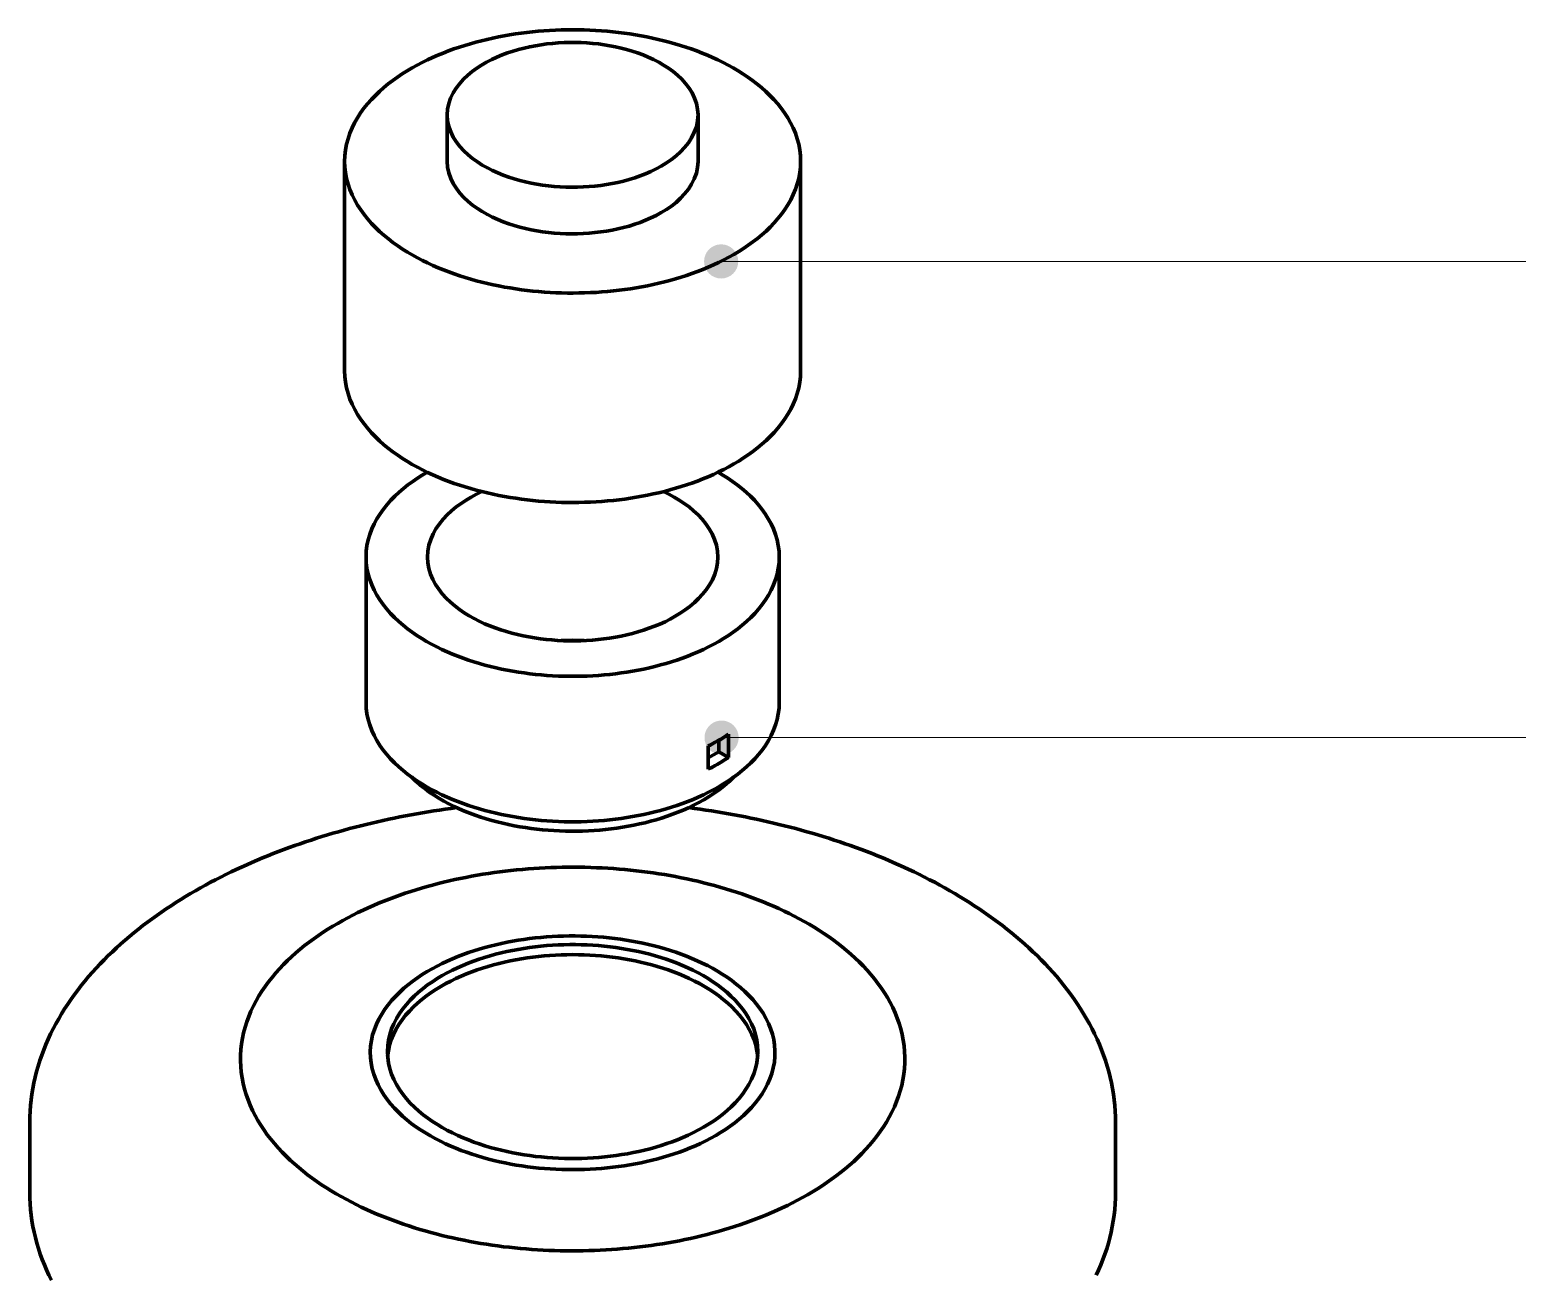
# Model space of a CAD drawing. Header units: millimetres. Extents: x 0 to 420, y 0 to 297.
# Drawn here: x 117.1 to 169.3, y 191.4 to 235.1 of the extents above; entities that cross this region are included whole.
import ezdxf

# ---------------------------------------------------------------- set-up
doc = ezdxf.new("R2010")
doc.units = ezdxf.units.MM
doc.layers.add('01-VISIBLE', color=7, linetype='CONTINUOUS', lineweight=70)
doc.layers.add('08-FINA', color=5, linetype='CONTINUOUS', lineweight=18)

msp = doc.modelspace()

# ---------------------------------------------------------------- hatches: boundary and pattern name
at = {"layer": '08-FINA'}
h = msp.add_hatch(color=7, dxfattribs=at)
h.dxf.hatch_style = 1
edge = h.paths.add_edge_path()
edge.add_arc((141.369, 226.952), 0.6, 0, 360)
h = msp.add_hatch(color=7, dxfattribs=at)
h.dxf.hatch_style = 1
edge = h.paths.add_edge_path()
edge.add_arc((141.384, 210.244), 0.6, 0, 360)

# ---------------------------------------------------------------- linework, layer by layer
at = {"layer": '01-VISIBLE'}
for p, q in [((131.757, 232.094), (131.757, 230.461)), ((140.557, 232.094), (140.557, 230.461)), ((128.157, 230.461), (128.157, 223.112)), ((144.157, 230.461), (144.157, 223.112)), ((128.907, 211.477), (128.907, 216.58)), ((143.407, 211.477), (143.407, 216.58)), ((141.625, 209.545), (141.625, 210.362)), ((140.918, 209.137), (140.918, 209.953)), ((141.284, 209.742), (141.284, 210.151)), ((140.918, 209.531), (141.284, 209.742)), ((141.284, 209.742), (141.625, 209.545)), ((117.107, 194.286), (117.107, 196.736)), ((155.207, 194.286), (155.207, 196.736))]:
    msp.add_line(p, q, dxfattribs=at)
for points in [[(144.157, 230.461), (144.15, 230.662), (144.127, 230.863), (144.089, 231.061), (144.038, 231.256), (143.973, 231.447), (143.895, 231.633), (143.806, 231.814), (143.706, 231.99), (143.597, 232.159), (143.478, 232.323), (143.352, 232.48), (143.219, 232.631), (143.079, 232.777), (142.933, 232.916), (142.782, 233.05), (142.626, 233.178), (142.466, 233.301), (142.302, 233.419), (142.134, 233.531), (141.964, 233.638), (141.79, 233.741), (141.613, 233.839), (141.434, 233.932), (141.253, 234.021), (141.07, 234.106), (140.885, 234.187), (140.699, 234.263), (140.51, 234.336), (140.321, 234.405), (140.13, 234.47), (139.938, 234.531), (139.744, 234.589), (139.55, 234.644), (139.355, 234.695), (139.159, 234.742), (138.962, 234.787), (138.764, 234.828), (138.566, 234.865), (138.367, 234.9), (138.168, 234.931), (137.968, 234.96), (137.768, 234.985), (137.567, 235.007), (137.366, 235.027), (137.165, 235.043), (136.964, 235.056), (136.762, 235.066), (136.561, 235.074), (136.359, 235.078), (136.157, 235.08), (135.955, 235.078), (135.754, 235.074), (135.552, 235.066), (135.351, 235.056), (135.149, 235.043), (134.948, 235.027), (134.747, 235.007), (134.547, 234.985), (134.346, 234.96), (134.147, 234.931), (133.947, 234.9), (133.749, 234.865), (133.55, 234.828), (133.353, 234.787), (133.156, 234.742), (132.96, 234.695), (132.765, 234.644), (132.57, 234.589), (132.377, 234.531), (132.185, 234.47), (131.994, 234.405), (131.804, 234.336), (131.616, 234.263), (131.429, 234.187), (131.244, 234.106), (131.061, 234.021), (130.88, 233.932), (130.701, 233.839), (130.525, 233.741), (130.351, 233.638), (130.18, 233.531), (130.013, 233.419), (129.848, 233.301), (129.688, 233.178), (129.532, 233.05), (129.381, 232.916), (129.236, 232.777), (129.096, 232.631), (128.962, 232.48), (128.836, 232.323), (128.718, 232.159), (128.608, 231.99), (128.508, 231.814), (128.419, 231.633), (128.342, 231.447), (128.277, 231.256), (128.225, 231.061), (128.188, 230.863), (128.165, 230.662), (128.157, 230.461)], [(140.557, 232.094), (140.543, 232.295), (140.503, 232.493), (140.437, 232.683), (140.35, 232.865), (140.243, 233.036), (140.121, 233.197), (139.985, 233.346), (139.839, 233.485), (139.683, 233.613), (139.52, 233.732), (139.351, 233.841), (139.176, 233.942), (138.996, 234.035), (138.813, 234.119), (138.627, 234.196), (138.438, 234.266), (138.246, 234.33), (138.052, 234.386), (137.857, 234.437), (137.66, 234.481), (137.462, 234.52), (137.263, 234.553), (137.063, 234.58), (136.862, 234.601), (136.661, 234.617), (136.46, 234.628), (136.258, 234.634), (136.056, 234.634), (135.855, 234.628), (135.653, 234.617), (135.452, 234.601), (135.251, 234.58), (135.051, 234.553), (134.852, 234.52), (134.654, 234.481), (134.457, 234.437), (134.262, 234.386), (134.068, 234.33), (133.877, 234.266), (133.688, 234.196), (133.501, 234.119), (133.318, 234.035), (133.139, 233.942), (132.964, 233.841), (132.794, 233.732), (132.631, 233.613), (132.475, 233.485), (132.329, 233.346), (132.194, 233.197), (132.071, 233.036), (131.965, 232.865), (131.877, 232.683), (131.812, 232.493), (131.771, 232.295), (131.757, 232.094)], [(131.757, 232.094), (131.771, 231.89), (131.813, 231.69), (131.88, 231.498), (131.97, 231.314), (132.078, 231.141), (132.203, 230.98), (132.341, 230.829), (132.49, 230.69), (132.649, 230.561), (132.815, 230.442), (132.987, 230.332), (133.165, 230.232), (133.347, 230.139), (133.533, 230.055), (133.722, 229.978), (133.914, 229.908), (134.109, 229.846), (134.305, 229.79), (134.503, 229.74), (134.703, 229.696), (134.903, 229.659), (135.105, 229.627), (135.308, 229.601), (135.511, 229.581), (135.715, 229.566), (135.919, 229.557), (136.123, 229.554), (136.327, 229.555), (136.531, 229.563), (136.735, 229.576), (136.939, 229.594), (137.142, 229.618), (137.344, 229.648), (137.545, 229.683), (137.745, 229.725), (137.943, 229.772), (138.14, 229.826), (138.335, 229.887), (138.528, 229.954), (138.719, 230.028), (138.906, 230.11), (139.089, 230.2), (139.269, 230.298)], [(139.269, 230.298), (139.448, 230.408), (139.621, 230.527), (139.786, 230.657), (139.942, 230.799), (140.087, 230.951), (140.218, 231.116), (140.333, 231.293), (140.427, 231.481), (140.498, 231.679), (140.542, 231.884), (140.557, 232.094)], [(128.157, 230.461), (128.165, 230.259), (128.188, 230.058), (128.225, 229.86), (128.277, 229.664), (128.342, 229.473), (128.42, 229.286), (128.51, 229.105), (128.61, 228.93), (128.72, 228.76), (128.838, 228.596), (128.965, 228.439), (129.099, 228.287), (129.239, 228.142), (129.385, 228.002), (129.537, 227.868), (129.693, 227.74), (129.853, 227.617), (130.018, 227.5), (130.186, 227.387), (130.357, 227.28), (130.531, 227.177), (130.708, 227.079), (130.887, 226.986), (131.069, 226.897), (131.252, 226.812), (131.438, 226.731), (131.625, 226.655), (131.813, 226.582), (132.003, 226.513), (132.195, 226.448), (132.387, 226.387), (132.581, 226.329), (132.776, 226.275), (132.971, 226.224), (133.168, 226.177), (133.365, 226.133), (133.563, 226.092), (133.762, 226.054), (133.961, 226.02), (134.161, 225.988), (134.361, 225.96), (134.561, 225.935), (134.762, 225.913), (134.964, 225.894), (135.165, 225.878), (135.367, 225.865), (135.569, 225.855), (135.771, 225.847), (135.973, 225.843), (136.175, 225.842), (136.377, 225.844), (136.579, 225.849), (136.781, 225.856), (136.983, 225.867), (137.185, 225.88), (137.386, 225.897), (137.587, 225.916), (137.788, 225.939), (137.989, 225.965), (138.189, 225.994), (138.389, 226.025), (138.588, 226.06), (138.786, 226.099), (138.984, 226.14), (139.181, 226.185), (139.377, 226.233), (139.573, 226.284), (139.767, 226.339), (139.961, 226.398), (140.153, 226.46), (140.345, 226.525), (140.534, 226.595), (140.723, 226.668), (140.91, 226.745), (141.095, 226.827), (141.278, 226.912), (141.459, 227.002), (141.638, 227.096), (141.814, 227.195)], [(131.757, 230.461), (131.771, 230.257), (131.813, 230.057), (131.88, 229.865), (131.97, 229.681), (132.078, 229.508), (132.203, 229.347), (132.341, 229.196), (132.49, 229.057), (132.649, 228.928), (132.815, 228.809), (132.987, 228.699), (133.165, 228.599), (133.347, 228.506), (133.533, 228.422), (133.722, 228.345), (133.914, 228.275), (134.109, 228.213), (134.305, 228.157), (134.503, 228.107), (134.703, 228.063), (134.903, 228.026), (135.105, 227.994), (135.308, 227.968), (135.511, 227.948), (135.715, 227.933), (135.919, 227.924), (136.123, 227.921), (136.327, 227.922), (136.531, 227.93), (136.735, 227.943), (136.939, 227.961), (137.142, 227.985), (137.344, 228.015), (137.545, 228.05), (137.745, 228.092), (137.943, 228.139), (138.14, 228.193), (138.335, 228.254), (138.528, 228.321), (138.719, 228.395), (138.906, 228.477), (139.089, 228.567), (139.269, 228.665)], [(139.269, 228.665), (139.448, 228.775), (139.621, 228.894), (139.786, 229.024), (139.942, 229.166), (140.087, 229.318), (140.218, 229.483), (140.333, 229.66), (140.427, 229.848), (140.498, 230.046), (140.542, 230.251), (140.557, 230.461)], [(141.814, 227.195), (141.986, 227.297), (142.156, 227.405), (142.322, 227.517), (142.484, 227.634), (142.643, 227.757), (142.797, 227.885), (142.947, 228.018), (143.091, 228.157), (143.23, 228.302), (143.362, 228.453), (143.487, 228.61), (143.604, 228.772), (143.712, 228.941), (143.81, 229.116), (143.898, 229.296), (143.975, 229.481), (144.039, 229.671), (144.09, 229.865), (144.127, 230.061), (144.15, 230.261), (144.157, 230.461)], [(128.157, 223.112), (128.165, 222.91), (128.188, 222.71), (128.225, 222.511), (128.277, 222.316), (128.342, 222.124), (128.42, 221.938), (128.51, 221.757), (128.61, 221.581), (128.72, 221.411), (128.838, 221.248), (128.965, 221.09), (129.099, 220.939), (129.239, 220.793), (129.385, 220.654), (129.537, 220.52), (129.693, 220.391), (129.853, 220.269), (130.018, 220.151), (130.186, 220.039), (130.357, 219.931), (130.531, 219.829), (130.708, 219.731), (130.887, 219.637), (131.069, 219.548), (131.252, 219.464), (131.438, 219.383), (131.625, 219.306), (131.813, 219.234), (132.003, 219.165), (132.195, 219.1), (132.387, 219.039), (132.581, 218.981), (132.776, 218.926), (132.971, 218.876), (133.168, 218.828), (133.365, 218.784), (133.563, 218.743), (133.762, 218.706), (133.961, 218.671), (134.161, 218.64), (134.361, 218.612), (134.561, 218.586), (134.762, 218.564), (134.964, 218.545), (135.165, 218.529), (135.367, 218.516), (135.569, 218.506), (135.771, 218.499), (135.973, 218.495), (136.175, 218.494), (136.377, 218.495), (136.579, 218.5), (136.781, 218.508), (136.983, 218.518), (137.185, 218.532), (137.386, 218.548), (137.587, 218.568), (137.788, 218.591), (137.989, 218.616), (138.189, 218.645), (138.389, 218.677), (138.588, 218.712), (138.786, 218.75), (138.984, 218.792), (139.181, 218.836), (139.377, 218.884), (139.573, 218.936), (139.767, 218.991), (139.961, 219.049), (140.153, 219.111), (140.345, 219.177), (140.534, 219.246), (140.723, 219.32), (140.91, 219.397), (141.095, 219.478), (141.278, 219.564), (141.459, 219.653), (141.638, 219.748), (141.814, 219.846)], [(141.814, 219.846), (141.986, 219.949), (142.156, 220.056), (142.322, 220.169), (142.484, 220.286), (142.643, 220.408), (142.797, 220.536), (142.947, 220.67), (143.091, 220.809), (143.23, 220.954), (143.362, 221.104), (143.487, 221.261), (143.604, 221.424), (143.712, 221.593), (143.81, 221.767), (143.898, 221.947), (143.975, 222.132), (144.039, 222.322), (144.09, 222.516), (144.127, 222.713), (144.15, 222.912), (144.157, 223.112)], [(131.056, 219.555), (130.882, 219.452), (130.711, 219.343), (130.544, 219.229), (130.38, 219.11), (130.222, 218.984), (130.068, 218.853), (129.92, 218.715), (129.779, 218.57), (129.644, 218.419), (129.517, 218.261), (129.4, 218.097), (129.292, 217.926), (129.195, 217.748), (129.11, 217.565), (129.039, 217.375), (128.982, 217.181), (128.941, 216.983), (128.916, 216.783), (128.907, 216.58)], [(143.407, 216.58), (143.399, 216.783), (143.374, 216.983), (143.332, 217.181), (143.275, 217.375), (143.204, 217.565), (143.119, 217.748), (143.023, 217.926), (142.915, 218.097), (142.797, 218.261), (142.67, 218.419), (142.536, 218.57), (142.394, 218.715), (142.246, 218.853), (142.093, 218.984), (141.934, 219.11), (141.771, 219.229), (141.604, 219.343), (141.433, 219.452), (141.259, 219.555)], [(132.972, 218.876), (132.783, 218.784), (132.598, 218.684), (132.417, 218.577), (132.242, 218.462), (132.073, 218.338), (131.91, 218.205), (131.757, 218.062), (131.613, 217.909), (131.48, 217.746), (131.362, 217.573), (131.26, 217.389), (131.176, 217.197), (131.114, 216.996), (131.076, 216.79), (131.063, 216.58)], [(141.251, 216.58), (141.238, 216.79), (141.2, 216.996), (141.138, 217.197), (141.055, 217.389), (140.953, 217.573), (140.834, 217.746), (140.702, 217.909), (140.558, 218.062), (140.404, 218.205), (140.242, 218.338), (140.072, 218.462), (139.897, 218.577), (139.716, 218.684), (139.531, 218.784), (139.343, 218.876)], [(128.907, 216.58), (128.916, 216.38), (128.94, 216.18), (128.981, 215.984), (129.037, 215.791), (129.108, 215.602), (129.192, 215.42), (129.287, 215.243), (129.394, 215.073), (129.51, 214.909), (129.636, 214.752), (129.769, 214.601), (129.909, 214.457), (130.056, 214.32), (130.208, 214.188), (130.365, 214.063), (130.527, 213.944), (130.692, 213.83), (130.862, 213.722), (131.034, 213.619), (131.21, 213.521), (131.388, 213.428), (131.569, 213.34), (131.752, 213.256), (131.936, 213.177), (132.123, 213.103), (132.311, 213.032), (132.501, 212.966), (132.692, 212.904), (132.885, 212.845), (133.078, 212.791), (133.273, 212.74), (133.468, 212.693), (133.664, 212.65), (133.861, 212.61), (134.059, 212.574), (134.257, 212.541), (134.456, 212.512), (134.655, 212.485), (134.855, 212.463), (135.055, 212.443), (135.256, 212.427), (135.456, 212.414), (135.657, 212.405), (135.858, 212.398), (136.059, 212.395), (136.26, 212.395), (136.461, 212.398), (136.662, 212.405), (136.862, 212.415), (137.063, 212.427), (137.263, 212.444), (137.463, 212.463), (137.663, 212.486), (137.862, 212.512), (138.061, 212.542), (138.26, 212.575), (138.457, 212.611), (138.654, 212.651), (138.851, 212.694), (139.046, 212.741), (139.24, 212.792), (139.434, 212.847), (139.626, 212.905), (139.817, 212.967), (140.007, 213.034), (140.195, 213.104), (140.382, 213.179), (140.567, 213.258), (140.749, 213.341), (140.93, 213.43), (141.108, 213.523), (141.284, 213.621)], [(131.063, 216.58), (131.075, 216.378), (131.111, 216.177), (131.17, 215.983), (131.248, 215.795), (131.345, 215.616), (131.457, 215.447), (131.582, 215.287), (131.719, 215.137), (131.866, 214.996), (132.021, 214.864), (132.183, 214.741), (132.351, 214.626), (132.524, 214.519), (132.701, 214.42), (132.882, 214.328), (133.067, 214.242), (133.254, 214.164), (133.444, 214.091), (133.637, 214.025), (133.831, 213.964), (134.027, 213.909), (134.224, 213.86), (134.422, 213.815), (134.622, 213.776), (134.822, 213.742), (135.024, 213.713), (135.226, 213.689), (135.428, 213.67), (135.631, 213.655), (135.834, 213.645), (136.037, 213.64), (136.241, 213.64), (136.444, 213.644), (136.647, 213.653), (136.85, 213.667), (137.053, 213.685), (137.255, 213.708), (137.456, 213.737), (137.657, 213.77), (137.856, 213.808), (138.055, 213.851), (138.253, 213.9), (138.449, 213.954), (138.643, 214.013), (138.836, 214.079), (139.026, 214.15), (139.214, 214.228), (139.399, 214.312), (139.581, 214.403), (139.759, 214.501)], [(139.759, 214.501), (139.935, 214.608), (140.107, 214.723), (140.272, 214.846), (140.43, 214.979), (140.579, 215.121), (140.719, 215.272), (140.848, 215.433), (140.962, 215.604), (141.061, 215.785), (141.142, 215.975), (141.202, 216.172), (141.239, 216.375), (141.251, 216.58)], [(141.284, 213.621), (141.456, 213.724), (141.625, 213.832), (141.791, 213.946), (141.952, 214.065), (142.109, 214.19), (142.261, 214.322), (142.407, 214.459), (142.547, 214.603), (142.68, 214.753), (142.805, 214.91), (142.921, 215.074), (143.028, 215.244), (143.123, 215.421), (143.207, 215.603), (143.277, 215.791), (143.333, 215.984), (143.374, 216.181), (143.399, 216.38), (143.407, 216.58)], [(136.56, 213.649), (136.425, 213.654), (136.291, 213.657), (136.157, 213.658), (136.023, 213.657), (135.889, 213.654), (135.755, 213.649)], [(128.907, 211.477), (128.916, 211.277), (128.94, 211.077), (128.981, 210.88), (129.037, 210.687), (129.108, 210.499), (129.192, 210.317), (129.287, 210.14), (129.394, 209.969), (129.51, 209.806), (129.636, 209.649), (129.769, 209.498), (129.909, 209.354), (130.056, 209.217), (130.208, 209.085), (130.365, 208.96), (130.527, 208.84), (130.692, 208.727), (130.862, 208.618), (131.034, 208.515), (131.21, 208.418), (131.388, 208.325), (131.569, 208.237), (131.752, 208.153), (131.936, 208.074), (132.123, 207.999), (132.311, 207.929), (132.501, 207.863), (132.692, 207.801), (132.885, 207.742), (133.078, 207.688), (133.273, 207.637), (133.468, 207.59), (133.664, 207.547), (133.861, 207.507), (134.059, 207.471), (134.257, 207.438), (134.456, 207.408), (134.655, 207.382), (134.855, 207.36), (135.055, 207.34), (135.256, 207.324), (135.456, 207.311), (135.657, 207.302), (135.858, 207.295), (136.059, 207.292), (136.26, 207.292), (136.461, 207.295), (136.662, 207.302), (136.862, 207.311), (137.063, 207.324), (137.263, 207.341), (137.463, 207.36), (137.663, 207.383), (137.862, 207.409), (138.061, 207.438), (138.26, 207.471), (138.457, 207.508), (138.654, 207.548), (138.851, 207.591), (139.046, 207.638), (139.24, 207.689), (139.434, 207.743), (139.626, 207.802), (139.817, 207.864), (140.007, 207.93), (140.195, 208.001), (140.382, 208.076), (140.567, 208.155), (140.749, 208.238), (140.93, 208.327), (141.108, 208.42), (141.284, 208.518)], [(141.284, 208.518), (141.456, 208.621), (141.625, 208.729), (141.791, 208.843), (141.952, 208.962), (142.109, 209.087), (142.261, 209.218), (142.407, 209.356), (142.547, 209.5), (142.68, 209.65), (142.805, 209.807), (142.921, 209.971), (143.028, 210.141), (143.123, 210.318), (143.207, 210.5), (143.277, 210.688), (143.333, 210.881), (143.374, 211.078), (143.399, 211.277), (143.407, 211.477)], [(141.284, 210.151), (141.342, 210.184), (141.399, 210.219), (141.456, 210.253), (141.513, 210.289), (141.569, 210.325), (141.625, 210.362)], [(140.918, 209.953), (140.98, 209.985), (141.041, 210.017), (141.102, 210.049), (141.163, 210.082), (141.224, 210.116), (141.284, 210.151)], [(140.918, 209.137), (140.98, 209.168), (141.041, 209.2), (141.102, 209.233), (141.163, 209.266), (141.224, 209.3), (141.284, 209.334)], [(141.284, 209.334), (141.342, 209.368), (141.399, 209.402), (141.456, 209.437), (141.513, 209.472), (141.569, 209.509), (141.625, 209.545)], [(130.511, 208.851), (130.657, 208.712), (130.808, 208.58), (130.966, 208.454), (131.128, 208.335), (131.295, 208.222), (131.466, 208.115), (131.64, 208.014), (131.818, 207.919), (131.998, 207.829), (132.181, 207.745), (132.366, 207.665), (132.553, 207.59), (132.742, 207.52), (132.932, 207.455), (133.124, 207.394), (133.318, 207.338), (133.512, 207.286), (133.708, 207.238), (133.904, 207.194), (134.102, 207.154), (134.3, 207.117), (134.499, 207.085), (134.698, 207.057), (134.898, 207.032), (135.098, 207.011), (135.299, 206.994), (135.5, 206.98), (135.701, 206.97), (135.903, 206.964), (136.104, 206.961), (136.305, 206.962), (136.507, 206.967), (136.708, 206.975), (136.909, 206.986), (137.11, 207.002), (137.311, 207.021), (137.511, 207.043), (137.71, 207.07), (137.91, 207.1), (138.108, 207.134), (138.306, 207.172), (138.503, 207.214), (138.699, 207.26), (138.894, 207.31), (139.088, 207.364), (139.281, 207.422), (139.472, 207.485), (139.662, 207.553), (139.85, 207.625), (140.036, 207.702), (140.22, 207.784), (140.402, 207.871), (140.581, 207.963), (140.757, 208.061)], [(140.757, 208.061), (140.945, 208.174), (141.128, 208.294), (141.306, 208.422), (141.479, 208.557), (141.645, 208.7), (141.803, 208.851)], [(132.085, 207.788), (131.885, 207.761), (131.686, 207.734), (131.486, 207.704), (131.287, 207.674), (131.088, 207.642), (130.889, 207.608), (130.691, 207.574), (130.492, 207.538), (130.294, 207.501), (130.097, 207.462), (129.899, 207.422), (129.702, 207.38), (129.505, 207.338), (129.308, 207.293), (129.112, 207.248), (128.916, 207.201), (128.72, 207.152), (128.525, 207.102), (128.33, 207.051), (128.136, 206.998), (127.942, 206.944), (127.748, 206.888), (127.555, 206.831), (127.362, 206.772), (127.17, 206.712), (126.978, 206.65), (126.787, 206.587), (126.596, 206.522), (126.406, 206.455), (126.216, 206.387), (126.027, 206.318), (125.838, 206.246), (125.65, 206.174), (125.463, 206.099), (125.276, 206.023), (125.091, 205.945), (124.905, 205.866), (124.721, 205.785), (124.537, 205.702), (124.354, 205.617), (124.172, 205.531), (123.991, 205.442), (123.811, 205.352), (123.631, 205.26), (123.453, 205.167), (123.275, 205.071), (123.099, 204.974), (122.924, 204.874), (122.749, 204.773), (122.576, 204.67), (122.404, 204.565), (122.234, 204.458), (122.064, 204.348), (121.896, 204.237), (121.73, 204.124), (121.565, 204.008), (121.401, 203.891), (121.239, 203.771), (121.078, 203.649), (120.919, 203.525), (120.762, 203.399), (120.607, 203.271), (120.454, 203.14), (120.302, 203.007), (120.153, 202.872), (120.006, 202.734), (119.861, 202.594), (119.718, 202.452), (119.578, 202.307), (119.44, 202.16), (119.305, 202.01), (119.172, 201.858), (119.043, 201.704), (118.916, 201.547), (118.793, 201.388), (118.673, 201.226), (118.556, 201.062), (118.442, 200.896), (118.332, 200.727), (118.226, 200.555), (118.124, 200.382), (118.025, 200.206), (117.931, 200.028), (117.841, 199.847), (117.756, 199.665), (117.676, 199.48), (117.6, 199.293), (117.529, 199.105), (117.463, 198.914), (117.402, 198.722), (117.347, 198.528), (117.297, 198.333), (117.253, 198.136), (117.215, 197.938), (117.182, 197.739), (117.155, 197.54), (117.134, 197.339), (117.119, 197.138), (117.11, 196.937), (117.107, 196.736)], [(155.207, 196.736), (155.204, 196.937), (155.195, 197.138), (155.18, 197.339), (155.159, 197.54), (155.132, 197.739), (155.1, 197.938), (155.061, 198.136), (155.017, 198.333), (154.967, 198.528), (154.912, 198.722), (154.851, 198.914), (154.786, 199.105), (154.715, 199.293), (154.639, 199.48), (154.558, 199.665), (154.473, 199.847), (154.383, 200.028), (154.289, 200.206), (154.191, 200.382), (154.089, 200.555), (153.982, 200.727), (153.872, 200.896), (153.759, 201.062), (153.642, 201.226), (153.522, 201.388), (153.398, 201.547), (153.272, 201.704), (153.142, 201.858), (153.01, 202.01), (152.874, 202.16), (152.737, 202.307), (152.596, 202.452), (152.454, 202.594), (152.309, 202.734), (152.162, 202.872), (152.012, 203.007), (151.861, 203.14), (151.708, 203.271), (151.552, 203.399), (151.395, 203.525), (151.236, 203.649), (151.076, 203.771), (150.914, 203.891), (150.75, 204.008), (150.585, 204.124), (150.418, 204.237), (150.25, 204.348), (150.081, 204.458), (149.91, 204.565), (149.738, 204.67), (149.565, 204.773), (149.391, 204.874), (149.215, 204.974), (149.039, 205.071), (148.862, 205.167), (148.683, 205.26), (148.504, 205.352), (148.323, 205.442), (148.142, 205.531), (147.96, 205.617), (147.777, 205.702), (147.594, 205.785), (147.409, 205.866), (147.224, 205.945), (147.038, 206.023), (146.851, 206.099), (146.664, 206.174), (146.476, 206.246), (146.288, 206.318), (146.099, 206.387), (145.909, 206.455), (145.719, 206.522), (145.528, 206.587), (145.337, 206.65), (145.145, 206.712), (144.952, 206.772), (144.76, 206.831), (144.566, 206.888), (144.373, 206.944), (144.179, 206.998), (143.984, 207.051), (143.789, 207.102), (143.594, 207.152), (143.398, 207.201), (143.202, 207.248), (143.006, 207.293), (142.81, 207.338), (142.613, 207.38), (142.415, 207.422), (142.218, 207.462), (142.02, 207.501), (141.822, 207.538), (141.624, 207.574), (141.425, 207.609), (141.226, 207.642), (141.027, 207.674), (140.828, 207.704), (140.629, 207.734), (140.429, 207.761), (140.23, 207.788)], [(144.401, 194.208), (144.573, 194.31), (144.744, 194.414), (144.912, 194.522), (145.078, 194.634), (145.242, 194.749), (145.403, 194.867), (145.562, 194.989), (145.717, 195.115), (145.87, 195.244), (146.019, 195.378), (146.164, 195.515), (146.306, 195.656), (146.444, 195.801), (146.577, 195.95), (146.706, 196.103), (146.83, 196.26), (146.948, 196.422), (147.061, 196.587), (147.167, 196.756), (147.267, 196.929), (147.36, 197.107), (147.446, 197.287), (147.523, 197.472), (147.593, 197.659), (147.653, 197.85), (147.705, 198.043), (147.747, 198.239), (147.779, 198.436), (147.801, 198.635), (147.814, 198.835), (147.815, 199.035), (147.807, 199.235), (147.788, 199.434), (147.759, 199.632), (147.72, 199.828), (147.672, 200.022), (147.614, 200.213), (147.548, 200.402), (147.473, 200.588), (147.39, 200.77), (147.299, 200.948), (147.202, 201.122), (147.097, 201.293), (146.986, 201.46), (146.87, 201.622), (146.748, 201.781), (146.621, 201.935), (146.489, 202.085), (146.352, 202.232), (146.212, 202.374), (146.067, 202.512), (145.919, 202.647), (145.768, 202.777), (145.613, 202.904), (145.455, 203.028), (145.295, 203.147), (145.132, 203.263), (144.967, 203.376), (144.8, 203.485), (144.63, 203.591), (144.458, 203.694), (144.285, 203.794), (144.109, 203.89), (143.933, 203.984), (143.754, 204.074), (143.574, 204.161), (143.393, 204.246), (143.21, 204.327), (143.026, 204.406), (142.841, 204.482), (142.655, 204.556), (142.468, 204.627), (142.28, 204.695), (142.091, 204.761), (141.902, 204.825), (141.711, 204.886), (141.52, 204.944), (141.328, 205), (141.135, 205.054), (140.942, 205.105), (140.748, 205.155), (140.554, 205.202), (140.359, 205.246), (140.163, 205.289), (139.967, 205.329), (139.771, 205.367), (139.574, 205.403), (139.377, 205.437), (139.179, 205.468), (138.981, 205.498), (138.783, 205.526), (138.585, 205.551), (138.386, 205.574), (138.187, 205.596), (137.988, 205.615), (137.789, 205.632), (137.59, 205.648), (137.39, 205.661), (137.19, 205.672), (136.99, 205.681), (136.79, 205.689), (136.59, 205.694), (136.39, 205.697), (136.19, 205.698), (135.99, 205.698), (135.79, 205.695), (135.59, 205.691), (135.39, 205.684), (135.191, 205.675), (134.991, 205.665), (134.791, 205.652), (134.592, 205.638), (134.392, 205.621), (134.193, 205.602), (133.994, 205.582), (133.795, 205.559), (133.597, 205.534), (133.399, 205.507), (133.201, 205.478), (133.003, 205.448), (132.806, 205.414), (132.609, 205.379), (132.412, 205.342), (132.216, 205.302), (132.021, 205.261), (131.826, 205.217), (131.631, 205.171), (131.437, 205.122), (131.243, 205.071), (131.05, 205.018), (130.858, 204.963), (130.667, 204.905), (130.476, 204.845), (130.286, 204.783), (130.097, 204.717), (129.908, 204.65), (129.721, 204.58), (129.535, 204.507), (129.35, 204.432), (129.165, 204.353), (128.982, 204.273), (128.801, 204.189), (128.62, 204.103), (128.441, 204.013), (128.264, 203.921), (128.088, 203.826), (127.914, 203.727), (127.742, 203.625), (127.571, 203.521), (127.403, 203.413), (127.237, 203.301), (127.073, 203.186), (126.912, 203.068), (126.753, 202.946), (126.598, 202.82), (126.445, 202.691), (126.296, 202.558), (126.15, 202.421), (126.008, 202.28), (125.87, 202.135), (125.737, 201.986), (125.608, 201.833), (125.484, 201.676), (125.366, 201.514), (125.253, 201.349), (125.147, 201.18), (125.047, 201.006), (124.954, 200.829), (124.868, 200.648), (124.791, 200.464), (124.722, 200.276), (124.661, 200.086), (124.61, 199.892), (124.568, 199.697), (124.536, 199.499), (124.514, 199.301), (124.502, 199.101), (124.5, 198.901), (124.509, 198.701), (124.527, 198.502), (124.556, 198.304), (124.595, 198.108), (124.643, 197.914), (124.701, 197.722), (124.767, 197.533), (124.842, 197.348), (124.925, 197.166), (125.015, 196.987), (125.113, 196.813), (125.217, 196.642), (125.328, 196.476), (125.444, 196.313), (125.566, 196.154), (125.693, 196), (125.825, 195.85), (125.962, 195.703), (126.102, 195.561), (126.247, 195.423), (126.395, 195.288), (126.547, 195.158), (126.701, 195.031), (126.859, 194.908), (127.019, 194.788), (127.182, 194.672), (127.347, 194.559), (127.515, 194.45), (127.685, 194.344), (127.856, 194.242), (128.03, 194.142), (128.205, 194.046), (128.382, 193.952), (128.561, 193.862), (128.741, 193.775), (128.922, 193.69), (129.104, 193.608), (129.288, 193.529), (129.473, 193.453), (129.659, 193.38), (129.846, 193.309), (130.034, 193.24), (130.223, 193.174), (130.413, 193.111), (130.603, 193.05), (130.795, 192.991), (130.987, 192.935), (131.179, 192.882), (131.373, 192.83), (131.567, 192.781), (131.761, 192.734), (131.956, 192.689), (132.151, 192.647), (132.347, 192.607), (132.544, 192.568), (132.741, 192.533), (132.938, 192.499), (133.135, 192.467), (133.333, 192.437), (133.531, 192.41), (133.73, 192.384), (133.928, 192.361), (134.127, 192.34), (134.326, 192.32), (134.526, 192.303), (134.725, 192.288), (134.925, 192.275), (135.124, 192.263), (135.324, 192.254), (135.524, 192.247), (135.724, 192.242), (135.924, 192.238), (136.124, 192.237), (136.324, 192.238), (136.524, 192.24), (136.724, 192.245), (136.924, 192.252), (137.124, 192.26), (137.324, 192.271), (137.523, 192.283), (137.723, 192.298), (137.922, 192.315), (138.121, 192.333), (138.32, 192.354), (138.519, 192.377), (138.718, 192.401), (138.916, 192.428), (139.114, 192.457), (139.311, 192.488), (139.509, 192.521), (139.706, 192.556), (139.902, 192.594), (140.098, 192.633), (140.294, 192.675), (140.489, 192.719), (140.684, 192.765), (140.878, 192.813), (141.071, 192.864), (141.264, 192.917), (141.456, 192.972), (141.648, 193.03), (141.839, 193.09), (142.029, 193.153), (142.218, 193.218), (142.406, 193.286), (142.593, 193.356), (142.78, 193.428), (142.965, 193.504), (143.149, 193.582), (143.332, 193.663), (143.514, 193.746), (143.694, 193.833), (143.873, 193.922), (144.051, 194.015), (144.227, 194.11), (144.401, 194.208)], [(141.178, 196.287), (141.35, 196.389), (141.519, 196.497), (141.684, 196.611), (141.844, 196.73), (142, 196.856), (142.151, 196.987), (142.296, 197.125), (142.435, 197.27), (142.566, 197.421), (142.689, 197.578), (142.803, 197.743), (142.907, 197.914), (143, 198.091), (143.08, 198.274), (143.147, 198.463), (143.199, 198.656), (143.235, 198.853), (143.255, 199.052), (143.258, 199.252), (143.244, 199.452), (143.213, 199.649), (143.167, 199.844), (143.105, 200.034), (143.029, 200.219), (142.94, 200.399), (142.84, 200.572), (142.729, 200.738), (142.609, 200.898), (142.48, 201.051), (142.344, 201.198), (142.201, 201.338), (142.052, 201.472), (141.898, 201.599), (141.739, 201.72), (141.575, 201.836), (141.408, 201.946), (141.237, 202.051), (141.064, 202.15), (140.887, 202.244), (140.708, 202.334), (140.527, 202.418), (140.343, 202.498), (140.158, 202.573), (139.971, 202.644), (139.782, 202.711), (139.592, 202.774), (139.401, 202.833), (139.208, 202.888), (139.015, 202.939), (138.82, 202.986), (138.625, 203.03), (138.429, 203.07), (138.232, 203.107), (138.035, 203.14), (137.837, 203.169), (137.639, 203.196), (137.44, 203.218), (137.241, 203.238), (137.041, 203.254), (136.841, 203.267), (136.642, 203.276), (136.442, 203.282), (136.241, 203.285), (136.041, 203.285), (135.841, 203.282), (135.641, 203.275), (135.441, 203.265), (135.242, 203.252), (135.042, 203.235), (134.843, 203.215), (134.644, 203.192), (134.446, 203.165), (134.248, 203.135), (134.051, 203.101), (133.854, 203.064), (133.658, 203.023), (133.463, 202.979), (133.269, 202.931), (133.075, 202.879), (132.883, 202.824), (132.692, 202.764), (132.502, 202.701), (132.314, 202.633), (132.127, 202.561), (131.942, 202.485), (131.759, 202.405), (131.578, 202.319), (131.399, 202.229), (131.223, 202.134), (131.05, 202.034), (130.88, 201.929), (130.713, 201.818), (130.55, 201.702), (130.392, 201.579), (130.238, 201.451), (130.09, 201.316), (129.948, 201.175), (129.813, 201.028), (129.686, 200.874), (129.567, 200.713), (129.458, 200.545), (129.359, 200.371), (129.273, 200.19), (129.199, 200.004), (129.14, 199.813), (129.096, 199.618), (129.068, 199.42), (129.057, 199.22), (129.062, 199.02), (129.084, 198.821), (129.123, 198.625), (129.177, 198.432), (129.246, 198.244), (129.328, 198.062), (129.423, 197.886), (129.528, 197.716), (129.644, 197.553), (129.769, 197.396), (129.901, 197.246), (130.041, 197.103), (130.187, 196.966), (130.339, 196.836), (130.496, 196.711), (130.657, 196.593), (130.822, 196.48), (130.991, 196.373), (131.164, 196.271), (131.339, 196.174), (131.517, 196.083), (131.697, 195.996), (131.879, 195.914), (132.064, 195.836), (132.25, 195.763), (132.438, 195.694), (132.627, 195.629), (132.818, 195.568), (133.01, 195.511), (133.203, 195.458), (133.397, 195.409), (133.592, 195.363), (133.787, 195.321), (133.984, 195.283), (134.181, 195.248), (134.378, 195.217), (134.577, 195.189), (134.775, 195.165), (134.974, 195.143), (135.174, 195.126), (135.373, 195.111), (135.573, 195.1), (135.773, 195.092), (135.973, 195.088), (136.173, 195.086), (136.373, 195.088), (136.573, 195.093), (136.773, 195.102), (136.973, 195.113), (137.173, 195.128), (137.372, 195.147), (137.571, 195.168), (137.769, 195.193), (137.968, 195.222), (138.165, 195.254), (138.362, 195.289), (138.558, 195.328), (138.754, 195.37), (138.949, 195.416), (139.143, 195.466), (139.335, 195.52), (139.527, 195.577), (139.717, 195.639), (139.907, 195.704), (140.094, 195.774), (140.28, 195.848), (140.464, 195.926), (140.646, 196.009), (140.826, 196.097), (141.004, 196.189), (141.178, 196.287)], [(142.657, 199.23), (142.648, 199.432), (142.62, 199.632), (142.574, 199.829), (142.511, 200.022), (142.432, 200.208), (142.34, 200.388), (142.235, 200.561), (142.118, 200.727), (141.991, 200.884), (141.856, 201.035), (141.713, 201.178), (141.563, 201.314), (141.407, 201.443), (141.246, 201.565), (141.08, 201.681), (140.909, 201.79), (140.735, 201.894), (140.558, 201.992), (140.378, 202.084), (140.195, 202.171), (140.01, 202.252), (139.823, 202.329), (139.633, 202.401), (139.443, 202.468), (139.25, 202.531), (139.056, 202.589), (138.861, 202.643), (138.665, 202.692), (138.468, 202.738), (138.269, 202.779), (138.07, 202.816), (137.871, 202.85), (137.671, 202.88), (137.47, 202.905), (137.269, 202.927), (137.067, 202.946), (136.865, 202.96), (136.663, 202.971), (136.461, 202.979), (136.258, 202.982), (136.056, 202.982), (135.854, 202.979), (135.651, 202.971), (135.449, 202.96), (135.247, 202.946), (135.046, 202.927), (134.845, 202.905), (134.644, 202.88), (134.444, 202.85), (134.244, 202.816), (134.045, 202.779), (133.847, 202.738), (133.65, 202.692), (133.453, 202.643), (133.258, 202.589), (133.064, 202.531), (132.872, 202.468), (132.681, 202.401), (132.492, 202.329), (132.304, 202.252), (132.119, 202.171), (131.936, 202.084), (131.756, 201.992), (131.579, 201.894), (131.405, 201.79), (131.235, 201.681), (131.069, 201.565), (130.908, 201.443), (130.752, 201.314), (130.602, 201.178), (130.458, 201.035), (130.323, 200.884), (130.196, 200.727), (130.08, 200.561), (129.975, 200.388), (129.882, 200.208), (129.804, 200.022), (129.741, 199.829), (129.695, 199.632), (129.667, 199.432), (129.657, 199.23)], [(142.65, 199.054), (142.625, 199.253), (142.582, 199.448), (142.522, 199.64), (142.446, 199.826), (142.357, 200.005), (142.255, 200.177), (142.141, 200.343), (142.018, 200.501), (141.885, 200.651), (141.745, 200.795), (141.598, 200.931), (141.445, 201.06), (141.286, 201.183), (141.123, 201.299), (140.955, 201.409), (140.784, 201.513), (140.609, 201.612), (140.432, 201.705), (140.251, 201.792), (140.068, 201.875), (139.884, 201.952), (139.697, 202.025), (139.508, 202.093), (139.318, 202.157), (139.126, 202.216), (138.933, 202.271), (138.739, 202.322), (138.544, 202.368), (138.348, 202.411), (138.152, 202.449), (137.954, 202.484), (137.756, 202.515), (137.557, 202.542), (137.358, 202.566), (137.159, 202.586), (136.959, 202.602), (136.759, 202.614), (136.558, 202.623), (136.358, 202.629), (136.157, 202.63), (135.957, 202.629), (135.756, 202.623), (135.556, 202.614), (135.356, 202.602), (135.156, 202.586), (134.956, 202.566), (134.757, 202.542), (134.559, 202.515), (134.36, 202.484), (134.163, 202.449), (133.966, 202.411), (133.77, 202.368), (133.575, 202.322), (133.381, 202.271), (133.188, 202.216), (132.997, 202.157), (132.806, 202.093), (132.618, 202.025), (132.431, 201.952), (132.246, 201.875), (132.063, 201.792), (131.883, 201.705), (131.705, 201.612), (131.53, 201.513), (131.359, 201.409), (131.192, 201.299), (131.028, 201.183), (130.87, 201.06), (130.716, 200.931), (130.569, 200.795), (130.429, 200.651), (130.297, 200.501), (130.173, 200.343), (130.06, 200.177), (129.957, 200.005), (129.868, 199.826), (129.793, 199.64), (129.733, 199.448), (129.69, 199.253), (129.664, 199.054)], [(129.657, 199.23), (129.667, 199.027), (129.695, 198.827), (129.741, 198.629), (129.804, 198.437), (129.883, 198.25), (129.976, 198.07), (130.081, 197.897), (130.198, 197.731), (130.325, 197.573), (130.461, 197.423), (130.604, 197.279), (130.755, 197.143), (130.911, 197.014), (131.073, 196.892), (131.239, 196.776), (131.41, 196.667), (131.584, 196.563), (131.761, 196.465), (131.942, 196.373), (132.125, 196.286), (132.311, 196.205), (132.498, 196.128), (132.688, 196.056), (132.879, 195.989), (133.072, 195.927), (133.266, 195.869), (133.462, 195.815), (133.659, 195.765), (133.856, 195.72), (134.055, 195.679), (134.254, 195.642), (134.454, 195.608), (134.654, 195.579), (134.856, 195.553), (135.057, 195.531), (135.259, 195.513), (135.461, 195.499), (135.664, 195.488), (135.866, 195.481), (136.069, 195.477), (136.272, 195.478), (136.474, 195.482), (136.677, 195.489), (136.879, 195.5), (137.082, 195.515), (137.284, 195.534), (137.485, 195.556), (137.686, 195.582), (137.887, 195.612), (138.086, 195.646), (138.286, 195.684), (138.484, 195.726), (138.681, 195.772), (138.878, 195.822), (139.073, 195.876), (139.267, 195.935), (139.46, 195.998), (139.651, 196.065), (139.84, 196.138), (140.028, 196.215), (140.213, 196.297), (140.396, 196.385), (140.576, 196.478), (140.753, 196.576)], [(140.753, 196.576), (140.926, 196.68), (141.095, 196.789), (141.259, 196.905), (141.419, 197.027), (141.574, 197.156), (141.723, 197.291), (141.864, 197.434), (141.999, 197.584), (142.124, 197.741), (142.239, 197.906), (142.343, 198.078), (142.435, 198.257), (142.513, 198.443), (142.575, 198.634), (142.62, 198.83), (142.648, 199.029), (142.657, 199.23)], [(117.107, 194.286), (117.11, 194.086), (117.12, 193.886), (117.136, 193.686), (117.157, 193.488), (117.186, 193.289), (117.22, 193.092), (117.26, 192.896), (117.306, 192.701), (117.358, 192.508), (117.415, 192.316), (117.478, 192.126), (117.546, 191.938), (117.62, 191.752), (117.698, 191.568), (117.781, 191.386), (117.869, 191.206)], [(154.531, 191.381), (154.614, 191.564), (154.693, 191.748), (154.767, 191.934), (154.835, 192.123), (154.898, 192.313), (154.956, 192.505), (155.008, 192.699), (155.054, 192.894), (155.094, 193.09), (155.129, 193.288), (155.157, 193.486), (155.179, 193.685), (155.195, 193.885), (155.204, 194.086), (155.207, 194.286)]]:
    msp.add_lwpolyline(points, dxfattribs=at)
at = {"layer": '08-FINA'}
for p, q in [((212.5, 226.952), (141.369, 226.952)), ((212.5, 210.244), (141.384, 210.244))]:
    msp.add_line(p, q, dxfattribs=at)

doc.saveas('drawing.dxf')
